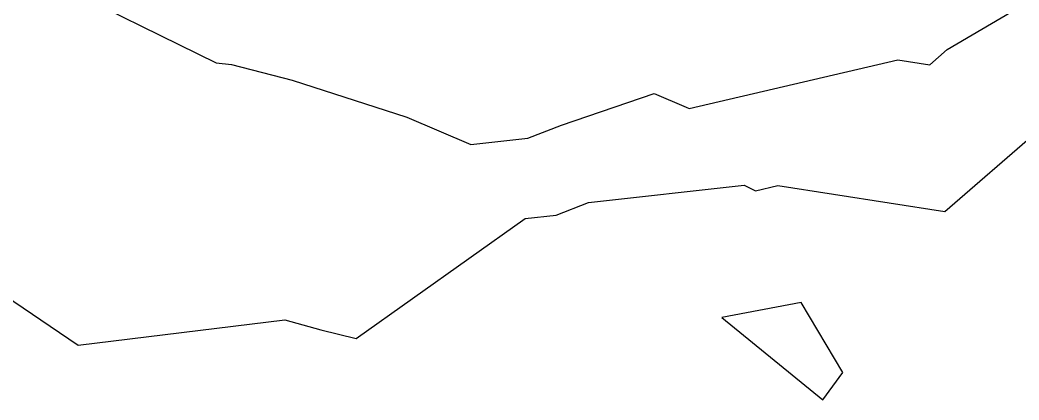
# Model space of a CAD drawing. Header units: metres. Extents: x 517023 to 519141, y 3924953 to 3927827.
# Drawn here: x 517830.66 to 517868.03, y 3925316.55 to 3925330.75 of the extents above; entities that cross this region are included whole.
import ezdxf

# ---------------------------------------------------------------- set-up
doc = ezdxf.new("R2010")
doc.units = ezdxf.units.M
doc.layers.add('C-TOPO-MAJR', color=9, linetype='Continuous')
doc.layers.add('C-TOPO-MINR', color=8, linetype='Continuous')

msp = doc.modelspace()

# ---------------------------------------------------------------- linework, layer by layer
at = {"layer": 'C-TOPO-MAJR', "color": 9, "linetype": 'Continuous', "lineweight": -3, "elevation": 1020}
msp.add_lwpolyline([(517810.769, 3925349.788), (517812.44, 3925346.602), (517816.242, 3925344.943), (517817.084, 3925344.143), (517820.85, 3925340.031), (517822.83, 3925338.062), (517829.105, 3925333.264), (517831.71, 3925332.247), (517837.998, 3925329.146), (517838.574, 3925329.086), (517840.844, 3925328.495), (517845.136, 3925327.117), (517847.531, 3925326.089), (517849.662, 3925326.329), (517850.925, 3925326.819), (517854.385, 3925328.001), (517855.588, 3925327.491), (517855.693, 3925327.439), (517863.503, 3925329.253), (517864.694, 3925329.07), (517865.352, 3925329.639), (517868.3, 3925331.374)], dxfattribs=at)
at = {"layer": 'C-TOPO-MINR', "color": 8, "linetype": 'Continuous', "lineweight": -3, "elevation": 1018}
msp.add_lwpolyline([(517811.738, 3925333.002), (517814.021, 3925331.882), (517817.186, 3925329.771), (517820.805, 3925324.627), (517823.026, 3925322.552), (517829.722, 3925320.706), (517832.841, 3925318.602), (517840.566, 3925319.547), (517841.917, 3925319.172), (517843.234, 3925318.845), (517849.558, 3925323.328), (517850.72, 3925323.459), (517851.934, 3925323.929), (517857.75, 3925324.569), (517858.174, 3925324.361), (517859.017, 3925324.557), (517865.265, 3925323.596), (517868.717, 3925326.58)], dxfattribs=at)
msp.add_lwpolyline([(517861.444, 3925317.574), (517859.884, 3925320.193), (517856.922, 3925319.631), (517860.702, 3925316.548), (517861.444, 3925317.574)], close=True, dxfattribs=at)

doc.saveas('drawing.dxf')
